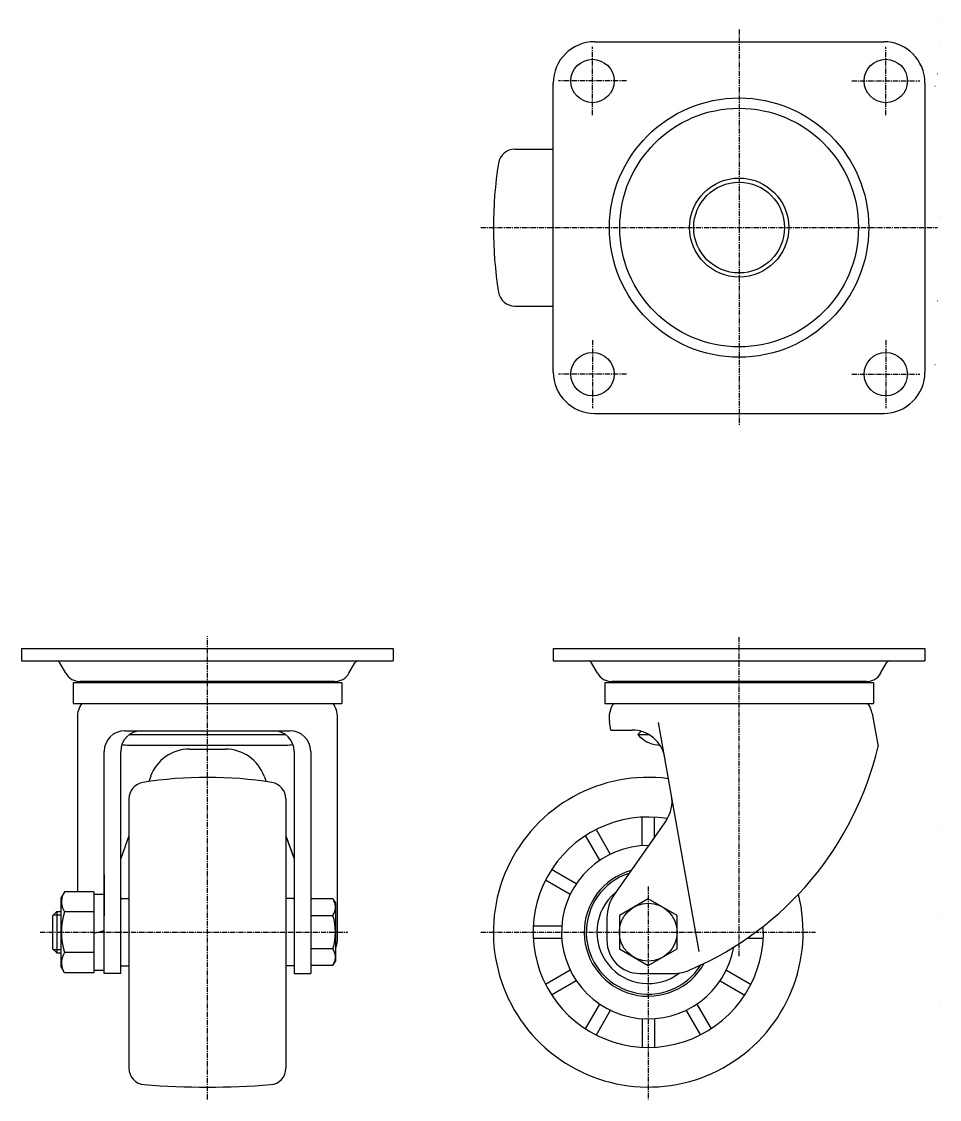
# Model space of a CAD drawing. Extents: x -2184 to -1961, y -355 to 53.
# Drawn here: x -2183.6 to -1961.3, y -207.6 to 53.4 of the extents above; entities that cross this region are included whole.
import ezdxf

# ---------------------------------------------------------------- set-up
doc = ezdxf.new("R2010")
doc.units = 0
doc.linetypes.add('CENTER', pattern=[2, 1.25, -0.25, 0.25, -0.25])
doc.layers.get('0').update_dxf_attribs({"linetype": 'CONTINUOUS'})
doc.layers.add('CENTER', color=1, linetype='CENTER')

msp = doc.modelspace()

# ---------------------------------------------------------------- linework, layer by layer
at = {"color": 7, "linetype": 'CONTINUOUS'}
for p, q in [((-2044.83, 48.54), (-1974.83, 48.54)), ((-2054.83, -31.46), (-2054.83, 38.54)), ((-1964.83, 38.54), (-1964.83, -31.46)), ((-2064.15, 22.54), (-2054.83, 22.54)), ((-2064.15, -15.46), (-2054.83, -15.46)), ((-2044.83, -41.46), (-1974.83, -41.46)), ((-2183.56, -98.41), (-2093.56, -98.41)), ((-2183.56, -98.41), (-2183.56, -101.41)), ((-2093.56, -98.41), (-2093.56, -101.41)), ((-2054.83, -98.41), (-1964.83, -98.41)), ((-2054.83, -98.41), (-2054.83, -101.41)), ((-1964.83, -98.41), (-1964.83, -101.41)), ((-2183.56, -101.41), (-2093.56, -101.41)), ((-2054.83, -101.41), (-1964.83, -101.41)), ((-2172.83, -104.41), (-2174.28, -101.91)), ((-2104.3, -104.41), (-2102.85, -101.91)), ((-2044.09, -104.41), (-2045.54, -101.91)), ((-1975.56, -104.41), (-1974.12, -101.91)), ((-2106.06, -106.69), (-2171.07, -106.69)), ((-2171.07, -106.69), (-2171.07, -111.69)), ((-2107.76, -106.41), (-2169.37, -106.41)), ((-2166.28, -106.41), (-2166.57, -106.69)), ((-2110.84, -106.41), (-2110.56, -106.69)), ((-2106.06, -106.69), (-2106.06, -111.69)), ((-1977.32, -106.69), (-2042.33, -106.69)), ((-2042.33, -106.69), (-2042.33, -111.69)), ((-1979.02, -106.41), (-2040.63, -106.41)), ((-2037.55, -106.41), (-2037.83, -106.69)), ((-1982.11, -106.41), (-1981.82, -106.69)), ((-1977.32, -106.69), (-1977.32, -111.69)), ((-2171.07, -111.69), (-2106.06, -111.69)), ((-2042.33, -111.69), (-1977.32, -111.69)), ((-1977.62, -114.11), (-1976.2, -122.15)), ((-2170.06, -115.15), (-2170.06, -157.3)), ((-2107.06, -168.48), (-2107.06, -115.15)), ((-2040.88, -118.15), (-2041.22, -116.19)), ((-2019.53, -171.82), (-2029.32, -116.29)), ((-2158.56, -118.32), (-2118.56, -118.32)), ((-2157.48, -119.26), (-2119.65, -119.26)), ((-2040.88, -118.15), (-2035.71, -118.15)), ((-2034.33, -119.26), (-2033.52, -118.46)), ((-2034.33, -119.26), (-2033.83, -119.76)), ((-2034.33, -119.26), (-2031.64, -119.26)), ((-2157.61, -121.81), (-2119.51, -121.81)), ((-2163.56, -177.11), (-2163.56, -123.32)), ((-2159.56, -177.11), (-2159.56, -123.32)), ((-2142.91, -122.76), (-2134.22, -122.76)), ((-2117.56, -123.32), (-2117.56, -177.11)), ((-2113.56, -123.32), (-2113.56, -177.11)), ((-2152.3, -129.34), (-2152.77, -130.63)), ((-2124.82, -129.34), (-2124.36, -130.63)), ((-2157.56, -134.79), (-2157.56, -200.04)), ((-2119.56, -134.79), (-2119.56, -200.04)), ((-2027.52, -140.03), (-2040.02, -157.88)), ((-2033.33, -146.17), (-2033.33, -139.26)), ((-2030.33, -144.03), (-2030.33, -139.26)), ((-2044.47, -142.21), (-2041.03, -148.18)), ((-2157.56, -143.8), (-2159.56, -149.29)), ((-2119.56, -143.8), (-2117.56, -149.29)), ((-2119.56, -143.88), (-2117.56, -149.38)), ((-2047.07, -143.71), (-2043.63, -149.68)), ((-2163.56, -153.11), (-2163.56, -163.11)), ((-2055.23, -151.87), (-2049.26, -155.31)), ((-2056.73, -154.46), (-2050.76, -157.91)), ((-2173.16, -157.3), (-2174.06, -158.86)), ((-2174.06, -158.86), (-2174.06, -175.36)), ((-2166.06, -157.3), (-2173.16, -157.3)), ((-2166.06, -157.3), (-2166.06, -176.93)), ((-2166.06, -157.91), (-2163.56, -157.91)), ((-2159.36, -158.96), (-2157.56, -158.96)), ((-2159.36, -158.96), (-2157.56, -158.96)), ((-2117.76, -158.96), (-2119.56, -158.96)), ((-2117.76, -158.96), (-2119.56, -158.96)), ((-2108.19, -159.03), (-2113.56, -159.03)), ((-2108.19, -159.03), (-2107.56, -160.11)), ((-2107.56, -160.11), (-2107.56, -174.11)), ((-2176.06, -163.11), (-2175.06, -162.11)), ((-2176.06, -163.11), (-2176.06, -171.11)), ((-2175.06, -162.11), (-2175.06, -172.11)), ((-2175.06, -162.11), (-2174.06, -162.11)), ((-2166.06, -162.2), (-2173.16, -162.2)), ((-2113.56, -163.07), (-2108.19, -163.07)), ((-2041.83, -163.62), (-2041.83, -169.11)), ((-2163.56, -166.78), (-2166.06, -167.45)), ((-2052.77, -165.61), (-2059.68, -165.61)), ((-2052.77, -168.61), (-2059.68, -168.61)), ((-2003.97, -168.61), (-2007.93, -168.61)), ((-2176.06, -171.11), (-2175.06, -172.11)), ((-2175.06, -172.11), (-2174.06, -172.11)), ((-2166.06, -172.02), (-2173.16, -172.02)), ((-2108.19, -171.15), (-2113.56, -171.15)), ((-2108.19, -175.19), (-2107.56, -174.11)), ((-2173.16, -176.93), (-2174.06, -175.36)), ((-2166.06, -176.93), (-2173.16, -176.93)), ((-2166.06, -176.31), (-2163.56, -176.31)), ((-2159.56, -177.11), (-2163.56, -177.11)), ((-2159.36, -175.26), (-2157.56, -175.26)), ((-2117.76, -175.26), (-2119.56, -175.26)), ((-2117.56, -177.11), (-2113.56, -177.11)), ((-2108.19, -175.19), (-2113.56, -175.19)), ((-2050.76, -176.31), (-2056.73, -179.76)), ((-2033.83, -177.11), (-2025.83, -177.11)), ((-2012.89, -176.31), (-2006.92, -179.76)), ((-2049.26, -178.91), (-2055.23, -182.36)), ((-2014.39, -178.91), (-2008.42, -182.36)), ((-2043.63, -184.55), (-2047.07, -190.52)), ((-2020.03, -184.55), (-2016.58, -190.52)), ((-2041.03, -186.05), (-2044.47, -192.02)), ((-2022.63, -186.05), (-2019.18, -192.02)), ((-2033.33, -188.06), (-2033.33, -194.96)), ((-2030.33, -188.06), (-2030.33, -194.96))]:
    msp.add_line(p, q, dxfattribs=at)
at = {"color": 3, "linetype": 'CONTINUOUS'}
for p, q in [((-2175.88, -162.92), (-2174.06, -162.92)), ((-2175.88, -171.3), (-2174.06, -171.3))]:
    msp.add_line(p, q, dxfattribs=at)
at = {"color": 7, "linetype": 'CONTINUOUS'}
msp.add_lwpolyline([(-2024.83, -163.07), (-2031.83, -159.03), (-2038.83, -163.07), (-2038.83, -171.15), (-2031.83, -175.19), (-2024.83, -171.15)], close=True, dxfattribs=at)
for centre, radius in [((-2045.33, 39.04), 5.25), ((-1974.33, 39.04), 5.25), ((-2009.83, 3.54), 31.4), ((-2009.83, 3.54), 28.9), ((-2009.83, 3.54), 12), ((-2009.83, 3.54), 11), ((-2045.33, -31.96), 5.25), ((-1974.33, -31.96), 5.25), ((-2031.83, -167.11), 7)]:
    msp.add_circle(centre, radius, dxfattribs=at)
for centre, radius, start, end in [((-2044.83, 38.54), 10, 90, 180), ((-1974.83, 38.54), 10, 0, 90), ((-2064.15, 18.54), 4, 90, 171.0107), ((-1969.33, 3.54), 100, 171.0107, 188.9893), ((-2064.15, -11.46), 4, 188.9893, 270), ((-2044.83, -31.46), 10, 180, 270), ((-1974.83, -31.46), 10, 270, 0), ((-2175.14, -102.41), 1, 30, 90), ((-2101.99, -102.41), 1, 90, 150), ((-2046.4, -102.41), 1, 30, 90), ((-1973.25, -102.41), 1, 90, 150), ((-2169.37, -102.41), 4, 210, 270), ((-2107.76, -102.41), 4, 270, 330), ((-2040.63, -102.41), 4, 210, 270), ((-1979.02, -102.41), 4, 270, 330), ((-2164.06, -115.15), 6, 144.7998, 180), ((-2113.06, -115.15), 6, 0, 35.2002), ((-2035.31, -115.15), 6, 144.7998, 190), ((-1983.53, -115.15), 6, 10, 35.2002), ((-2158.56, -123.32), 5, 90, 180), ((-2154.56, -123.32), 5, 90, 180), ((-2122.56, -123.32), 5, 0, 90), ((-2118.56, -123.32), 5, 0, 90), ((-2035.71, -126.15), 8, 10, 90), ((-2028.88, -114.81), 7, 225, 269.0765), ((-2157.61, -114.81), 7, 256.3699, 270), ((-2119.51, -114.81), 7, 270, 283.6301), ((-2052.44, -104.15), 78.34, 293.3684, 346.7138), ((-2142.91, -132.76), 10, 90, 160), ((-2134.22, -132.76), 10, 20, 90), ((-2138.56, -229.61), 100, 81.0107, 98.9893), ((-2031.83, -167.11), 37.5, 82.48, 14.1882), ((-2153.56, -134.79), 4, 98.9893, 180), ((-2123.56, -134.79), 4, 0, 81.0107), ((-2034.07, -135.44), 8, 325, 10), ((-2031.83, -167.11), 27.89, 80.5353, 2.9171), ((-2031.83, -167.11), 21, 89.8749, 350.1173), ((-2031.83, -167.11), 15.5, 105.7759, 330.9006), ((-2031.83, -167.11), 15, 108.178, 328.1143), ((-2169.57, -159.75), 4.34, 154.3842, 214.3842), ((-2159.36, -159.16), 0.2, 90, 180), ((-2159.36, -159.16), 0.2, 90, 180), ((-2117.76, -159.16), 0.2, 0, 90), ((-2117.76, -159.16), 0.2, 0, 90), ((-2031.83, -167.11), 12.45, 129.679, 307.5257), ((-2031.83, -163.61), 10, 145, 180), ((-2111.15, -161.05), 3.58, 325.6691, 25.6691), ((-2157.68, -167.11), 16.24, 162.412, 197.588), ((-2120.94, -167.11), 13.38, 342.42, 17.58), ((-2113.56, -168.48), 6.5, 337.3801, 0), ((-2033.83, -169.11), 8, 180, 270), ((-2169.57, -174.47), 4.34, 145.6158, 205.6158), ((-2111.15, -173.17), 3.58, 334.3309, 34.3309), ((-2159.36, -175.06), 0.2, 180, 270), ((-2117.76, -175.06), 0.2, 270, 0), ((-2025.83, -167.11), 10, 270, 296.4628), ((-2153.56, -200.04), 4, 180, 265.6108), ((-2123.56, -200.04), 4, 274.3892, 0), ((-2138.56, -4.61), 200, 265.6108, 274.3892)]:
    msp.add_arc(centre, radius, start, end, dxfattribs=at)
at = {"layer": 'CENTER', "color": 1, "linetype": 'CENTER'}
for p, q in [((-1961.55, 53.43), (-1961.55, 53.43)), ((-2009.83, 51.54), (-2009.83, -44.46)), ((-2045.33, 30.79), (-2045.33, 47.29)), ((-1974.33, 30.79), (-1974.33, 47.29)), ((-1961.33, 47.49), (-1961.33, 47.49)), ((-1961.8, 40.7), (-1961.85, 40.7)), ((-2037.08, 39.04), (-2053.58, 39.04)), ((-1982.58, 39.04), (-1966.08, 39.04)), ((-1962.39, 37.68), (-1962.44, 37.68)), ((-1961.55, 6.3), (-1961.55, 6.3)), ((-1961.33, 5.64), (-1961.33, 5.64)), ((-2072.33, 3.54), (-1961.83, 3.54)), ((-1961.8, -14.26), (-1961.85, -14.26)), ((-2045.33, -23.71), (-2045.33, -40.21)), ((-1974.33, -23.71), (-1974.33, -40.21)), ((-1962.39, -29.69), (-1962.44, -29.69)), ((-2037.08, -31.96), (-2053.58, -31.96)), ((-1982.58, -31.96), (-1966.08, -31.96)), ((-2138.56, -207.61), (-2138.56, -95.41)), ((-2009.83, -172.88), (-2009.83, -95.41)), ((-1961.33, -141.95), (-1961.33, -141.95)), ((-2031.83, -156.03), (-2031.83, -207.61)), ((-1961.55, -163.57), (-1961.55, -163.57)), ((-2179.06, -167.11), (-2104.56, -167.11)), ((-2072.33, -167.11), (-1991.33, -167.11)), ((-1961.33, -183.8), (-1961.33, -183.8))]:
    msp.add_line(p, q, dxfattribs=at)

doc.saveas('drawing.dxf')
